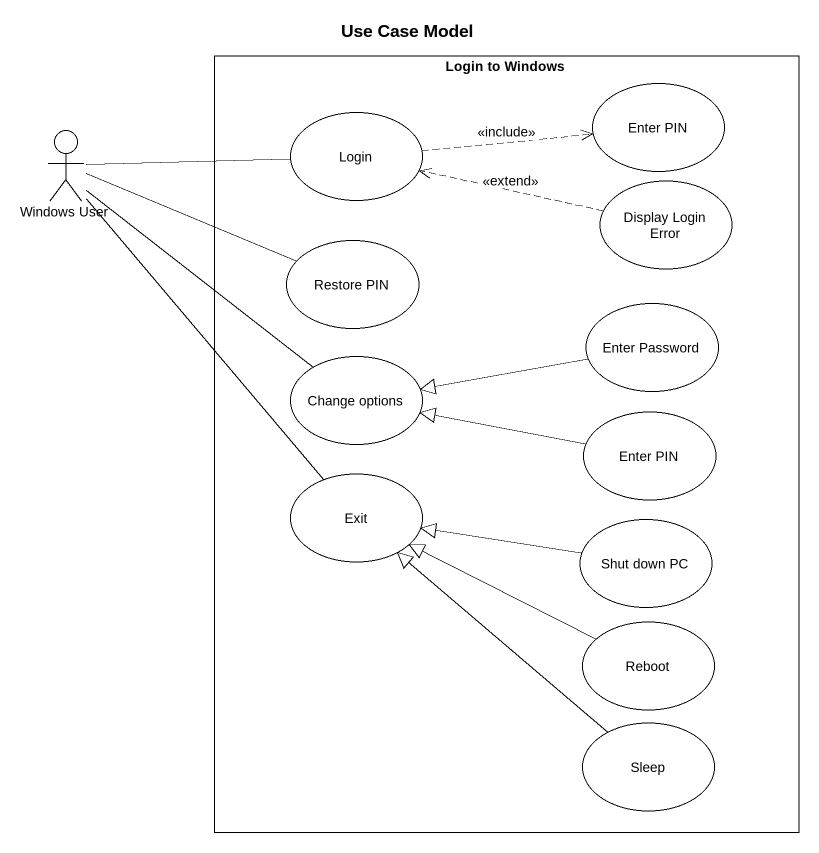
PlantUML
@startuml
title Use Case Model
rectangle "Login to Windows" as Login_to_Windows {
  usecase "Enter PIN" as Enter_PIN
  usecase Login
  usecase "Display Login Error" as Display_Login_Error
  usecase "Restore PIN" as Restore_PIN
  usecase "Enter Password" as Enter_Password
  usecase "Change options" as Change_options
  usecase "Enter PIN" as Enter_PIN_2
  usecase Exit
  usecase "Shut down PC" as Shut_down_PC
  usecase Reboot
  usecase Sleep
}
actor "Windows User" as Windows_User
Windows_User -right- Login
Windows_User -right- Restore_PIN
Windows_User -- Change_options
Windows_User -- Exit
Login .right.> Enter_PIN : <<include>>
Display_Login_Error .left.> Login : <<extend>>
Enter_Password -left-|> Change_options
Enter_PIN_2 -left-|> Change_options
Shut_down_PC -left-|> Exit
Reboot -left-|> Exit
Sleep -up-|> Exit
@enduml
